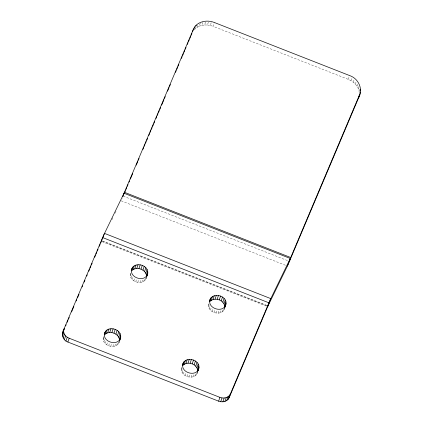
<?xml version="1.0" encoding="UTF-8"?>
<svg xmlns="http://www.w3.org/2000/svg" width="423" height="423" viewBox="0 0 423 423"><rect width="100%" height="100%" fill="white"/><g stroke="black" fill="none" stroke-linecap="round" stroke-linejoin="round"><path stroke-width="0.32" stroke-dasharray="2.12 1.59" d="M119.598 340.896C117.61 350.942 100.193 345.966 103.535 336.444M146.665 276.901C144.677 286.947 127.254 281.972 130.596 272.449M119.059 342.535L119.349 341.372M146.125 278.54L146.554 276.795M197.848 371.595C195.865 381.641 178.443 376.666 181.784 367.143M224.914 307.6C222.926 317.647 205.504 312.671 208.846 303.143M197.308 373.234L197.599 372.066M224.375 309.239L224.803 307.489M195.14 28.404L195.5 27.31M194.157 29.88L196.954 27.395L198.213 23.566M196.954 27.395L199.27 26.189L200.349 22.911M199.27 26.189L201.845 25.38L203.103 21.547M201.845 25.38L204.6 24.978L205.858 21.15M103.101 338.189L103.64 336.549M103.228 340.029L104.127 337.295M204.6 24.978L207.45 25.005L208.708 21.176M103.91 341.826L104.629 339.643M105.089 343.465L105.988 340.732M207.45 25.005L210.305 25.459L211.563 21.631M106.691 344.835L107.59 342.101M130.168 274.194L130.522 273.105M130.295 276.034L131.193 273.3M359.296 92.833C358.873 86.604 353.898 81.586 348.309 79.371L213.081 26.321L214.345 22.493M108.611 345.84L109.689 342.561M130.971 277.832L131.69 275.648M132.15 279.471L133.049 276.737M110.715 346.411L111.788 343.132M133.758 280.84L134.657 278.107M112.851 346.511L113.75 343.777M135.672 281.845L136.751 278.567M114.887 346.13L115.786 343.402M116.679 345.3L117.578 342.572M137.776 282.416L138.855 279.138M118.102 344.073L118.821 341.89M139.918 282.516L140.817 279.783M141.948 282.136L142.847 279.407M143.741 281.306L144.64 278.577M145.163 280.079L146.062 277.351M181.351 368.888L181.89 367.249M181.483 370.722L182.376 367.994M182.16 372.52L182.879 370.337M183.339 374.159L184.238 371.431M184.946 375.529L185.84 372.8M208.417 304.893L208.777 303.799M208.544 306.728L209.443 304M186.86 376.533L187.759 373.805M209.221 308.526L209.94 306.342M210.4 310.165L211.299 307.436M188.965 377.11L190.038 373.832M212.008 311.534L212.906 308.806M191.101 377.21L192 374.477M213.927 312.539L215 309.261M193.137 376.83L194.035 374.096M194.929 375.999L195.828 373.266M216.026 313.115L217.105 309.837M196.351 374.773L197.07 372.584M218.168 313.21L219.066 310.482M220.203 312.835L221.097 310.101M221.99 312.005L222.889 309.271M223.413 310.778L224.312 308.044M348.309 79.371L349.567 75.543M350.926 80.624L351.825 77.885M353.295 82.221L354.194 79.487M355.352 84.119L356.256 81.385M357.033 86.255L357.932 83.521M358.286 88.571L359.005 86.382M359.074 90.993L359.613 89.353M111.995 219.553L112.851 217.792M115.135 213.107L115.992 211.352M210.305 25.459L213.081 26.321M123.167 196.119L288.222 260.864M121.131 200.809L285.573 265.316M102.334 240.877L266.776 305.385M102.863 241.311L266.686 305.58M102.001 241.644L266.442 306.152M122.284 198.197A15.36 0.592 -68.6 0 1 122.173 198.456"/><path stroke-width="0.63" d="M288.893 262.662L358.471 98.152C363.553 89.65 358.767 78.562 349.567 75.543L214.345 22.493C207.064 19.484 196.891 21.346 193.448 29.097L124.119 193.015L103.868 234.728A16.227 0.624 -68.6 0 0 103.112 236.478L64.058 328.819C61.123 333.467 62.244 340.208 67.881 342.038L218.633 401.178C222.297 402.648 227.32 401.728 229.086 397.874L267.849 306.204L287.534 265.771M62.371 334.392L64.058 328.819M104.788 332.621C101.356 342.159 119.138 347.172 120.751 336.962C121.279 328.163 106.099 325.15 104.254 334.26M131.854 268.626C128.423 278.165 146.199 283.177 147.812 272.967C148.341 264.169 133.16 261.155 131.315 270.265M183.043 363.315C179.606 372.859 197.388 377.866 199 367.661C199.529 358.863 184.349 355.849 182.503 364.954M210.104 299.32C206.673 308.864 224.449 313.871 226.062 303.666C226.596 294.868 211.41 291.854 209.565 300.959M358.471 98.152L360.422 92.029M62.498 336.227L63.757 332.404L63.63 330.569M63.18 338.025L64.433 334.202L63.757 332.404M64.359 339.664L65.618 335.841L64.433 334.202M65.962 341.033L67.22 337.21L65.618 335.841M67.881 342.038L69.139 338.215L67.22 337.21M101.568 240.856L102.646 237.578L268.928 302.81L267.669 306.633M123.527 195.024L124.425 192.291L290.707 257.517L289.448 261.345M192.55 31.831L193.448 29.097M194.078 28.627L194.617 26.982M195.86 26.215L196.219 25.121M105.75 331.082L104.492 334.905C109.271 329.639 119.772 333.541 119.492 340.79M105.914 333.678L107.172 329.855M107.706 332.848L108.965 329.02M109.742 332.467L110.995 328.645M132.811 267.087L131.553 270.91C136.333 265.644 146.839 269.546 146.554 276.795M111.884 332.568L113.137 328.745M132.981 269.684L134.234 265.861M134.768 268.854L136.026 265.025M113.983 333.139L115.241 329.316M136.803 268.473L138.062 264.65M115.902 334.144L117.155 330.321M138.945 268.573L140.203 264.75M117.504 335.513L118.763 331.69M118.683 337.152L119.942 333.329M141.044 269.144L142.302 265.321M119.365 338.95L120.618 335.127M119.672 340.24L120.751 336.962M119.778 340.351L120.317 338.712M142.963 270.149L144.222 266.326M144.566 271.518L145.824 267.696M145.75 273.158L147.003 269.335M146.427 274.955L147.685 271.132M146.733 276.245L147.812 272.967M146.844 276.356L147.378 274.717M184 361.776L182.741 365.599C187.521 360.338 198.022 364.24 197.742 371.484M184.164 364.372L185.422 360.549M185.956 363.542L187.215 359.719M187.992 363.167L189.245 359.339M211.061 297.781L209.808 301.604C214.583 296.343 225.089 300.245 224.803 307.489M190.133 363.267L191.386 359.439M211.23 300.378L212.483 296.555M213.018 299.547L214.276 295.725M192.232 363.838L193.491 360.01M215.053 299.172L216.312 295.344M194.152 364.843L195.405 361.015M217.195 299.267L218.453 295.444M195.754 366.212L197.012 362.384M196.933 367.851L198.191 364.029M219.294 299.844L220.552 296.015M197.615 369.649L198.868 365.826M197.922 370.939L199 367.661M198.207 370.5L198.567 369.406M221.213 300.848L222.472 297.02M222.815 302.218L224.074 298.389M224 303.857L225.258 300.029M224.676 305.655L225.935 301.832M224.983 306.945L226.062 303.666M225.094 307.05L225.633 305.411M218.633 401.178L219.891 397.356L69.139 338.215M220.737 401.75L221.996 397.927C225.21 398.434 228.933 397.176 230.339 394.051L269.393 301.705A16.227 0.624 -68.6 0 1 270.149 299.955L290.4 258.247L359.73 94.324M222.879 401.85L224.132 398.027M224.909 401.469L226.168 397.646M226.702 400.639L227.96 396.816M228.124 399.412L229.382 395.59M229.086 397.874L230.339 394.051M360.269 90.712L360.629 89.618M102.726 237.959L104.47 233.369L270.752 298.601L267.918 306.062M122.686 196.732L124.024 193.237L290.305 258.464L287.413 266.041M62.805 332.642L64.603 328.385M65.634 325.953L66.147 324.737M67.178 322.305L67.95 320.475M68.463 319.259L69.235 317.435M71.55 311.963L73.866 306.49M76.177 301.012L76.695 299.796M77.467 297.972L79.011 294.323M82.094 287.021L82.612 285.805M84.156 282.157L84.928 280.333M86.726 276.071L87.238 274.855M88.782 271.206L89.554 269.382M90.073 268.166L90.839 266.342M91.357 265.126L92.129 263.302M94.699 257.216L95.471 255.392M95.984 254.175L96.756 252.351M97.274 251.135L98.046 249.311M99.331 246.265L100.103 244.441M100.616 243.225L101.388 241.401M124.706 192.476L125.472 190.657M125.991 189.446L126.757 187.622M127.27 186.411L128.042 184.592M129.068 182.165L129.581 180.949M130.347 179.13L132.658 173.668M136.254 165.176L137.792 161.538M138.305 160.322L139.072 158.503M142.921 149.404L143.693 147.585M144.206 146.369L144.978 144.55M145.491 143.339L146.258 141.515M146.77 140.304L147.542 138.485M148.822 135.45L149.594 133.631M150.107 132.415L150.879 130.596M151.392 129.385L152.158 127.566M152.671 126.35L153.443 124.531M153.956 123.315L154.728 121.496M156.008 118.466L156.78 116.642M157.293 115.431L158.059 113.613M158.572 112.396L159.344 110.577M159.857 109.361L160.629 107.542M161.655 105.116L163.965 99.659M164.478 98.443L165.245 96.624M167.556 91.162L169.094 87.524M169.607 86.313L170.379 84.489M175.508 72.359L176.28 70.535M176.793 69.324L177.565 67.506M178.078 66.289L178.844 64.47M181.409 58.406L182.181 56.582M182.694 55.371L183.466 53.552M183.979 52.336L184.745 50.517M185.258 49.306L186.03 47.482M187.315 44.452L188.082 42.633M188.595 41.417L189.367 39.598M189.879 38.382L190.646 36.563M191.159 35.352L191.931 33.528M288.676 263.169L288.565 263.429A15.36 0.592 -68.6 0 1 287.926 264.888L287.603 265.618M219.891 397.356L221.996 397.927"/></g></svg>
